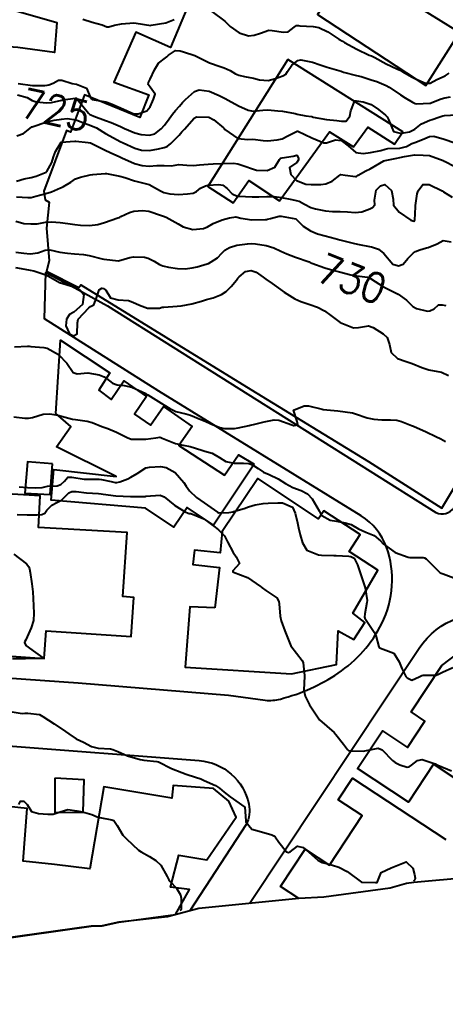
# Model space of a CAD drawing. Header units: metres. Extents: x 307586 to 320046, y 7427249 to 7434250.
# Drawn here: x 309770.6 to 309828.4, y 7432321.7 to 7432455.7 of the extents above; entities that cross this region are included whole.
import ezdxf
from ezdxf.enums import TextEntityAlignment as Align

# ---------------------------------------------------------------- set-up
doc = ezdxf.new("R2010")
doc.units = ezdxf.units.M
doc.header["$MEASUREMENT"] = 0
for name, color, linetype in [('Area', 45, 'Continuous'), ('Cotas', 45, 'Continuous'), ('Curvas de Nivel 1m', 11, 'Continuous'), ('Curvas de Nivel 5m', 15, 'Continuous'), ('Edificações', 30, 'Continuous'), ('Vias Primárias', 230, 'Continuous')]:
    doc.layers.add(name, color=color, linetype=linetype)
doc.styles.add('Style-STANDARD', font='STANDARD.shx')

msp = doc.modelspace()

# ---------------------------------------------------------------- linework, layer by layer
at = {"layer": 'Area'}
msp.add_polyline3d([(309831.64, 7432339.16, 735.47), (309824.13, 7432338.49, 739.98), (309823.12, 7432338.32, 740.51), (309820.92, 7432337.72, 740.98), (309811.92, 7432336.48, 739.98), (309808.51, 7432336.31, 739.2), (309794.93, 7432334.94, 739.12), (309790.66, 7432333.83, 739.94), (309784.06, 7432333.08, 744.12), (309781.82, 7432332.61, 744.65), (309780.31, 7432332.54, 744.98), (309763.16, 7432330.15, 737.8)], dxfattribs=at)
at = {"layer": 'Curvas de Nivel 1m', "flags": 128}
for points, elevation in [([(309796.7, 7432456.78), (309798.45, 7432455.47), (309798.81, 7432455.12), (309799.19, 7432454.75), (309800.43, 7432453.87), (309801.66, 7432453.49), (309802.43, 7432453.56), (309803.29, 7432453.84), (309804.44, 7432454.23), (309804.89, 7432454.22), (309806.43, 7432453.96), (309807.05, 7432454.04), (309807.87, 7432454.65), (309808.2, 7432454.88), (309808.45, 7432454.88), (309808.66, 7432454.85), (309810.44, 7432454.74), (309811.24, 7432454.6), (309812.43, 7432454), (309813.95, 7432453.03), (309814.42, 7432452.74), (309814.71, 7432452.56), (309816.4, 7432451.66), (309818.06, 7432450.86), (309818.4, 7432450.74), (309818.56, 7432450.68), (309818.83, 7432450.51), (309820.38, 7432449.69), (309821.84, 7432449), (309822.37, 7432448.75), (309822.86, 7432448.46), (309823.82, 7432447.91), (309824.35, 7432447.64), (309825.72, 7432447.06), (309826.35, 7432447.05), (309827.24, 7432447.53), (309828.36, 7432448.03), (309828.94, 7432448.39)], 723), ([(309779.19, 7432455.73), (309780.45, 7432455.34), (309781.83, 7432454.96), (309782.44, 7432454.7), (309782.71, 7432454.68), (309783.48, 7432454.93), (309784.44, 7432455.09), (309786.12, 7432455.22), (309786.45, 7432455.21), (309788.42, 7432454.9), (309788.44, 7432454.9), (309788.47, 7432454.91), (309790.45, 7432455.26), (309791.6, 7432455.69)], 723), ([(309770.42, 7432447.01), (309772.34, 7432446.71), (309774.04, 7432446.74), (309774.34, 7432446.76), (309774.58, 7432446.8), (309775.16, 7432447.03), (309775.9, 7432447.47), (309776.35, 7432447.45), (309777.74, 7432447.01), (309778.34, 7432446.9), (309779.7, 7432446.35), (309780.28, 7432444.97), (309780.32, 7432444.9), (309780.45, 7432444.84), (309782.32, 7432444.51), (309782.96, 7432444.29), (309784.3, 7432443.68), (309786.12, 7432442.9), (309786.29, 7432442.87), (309786.33, 7432442.87), (309786.7, 7432442.9), (309787.88, 7432443.3), (309788.31, 7432443.82), (309788.64, 7432444.56), (309788.79, 7432444.87), (309789.02, 7432445.56), (309788.34, 7432446.51), (309788.08, 7432446.88), (309788.1, 7432447.13), (309788.35, 7432447.57), (309788.91, 7432448.87), (309789.47, 7432449.77), (309790.39, 7432450.48), (309790.6, 7432450.64), (309790.82, 7432450.85), (309791.78, 7432451.46), (309792.4, 7432451.43), (309792.86, 7432451.29), (309794.39, 7432450.8), (309796.38, 7432449.8), (309797.83, 7432449.31), (309798.37, 7432449.13), (309799.18, 7432448.75), (309799.93, 7432448.31), (309800.36, 7432448.12), (309801.12, 7432447.96), (309802.35, 7432447.72), (309803.16, 7432447.51), (309804.35, 7432447.42), (309805.35, 7432447.67), (309806.36, 7432448.06), (309806.73, 7432448.29), (309806.99, 7432448.65), (309807.55, 7432449.47), (309808.39, 7432450.14), (309808.79, 7432450.23), (309810.38, 7432449.91), (309811.43, 7432449.55), (309812.37, 7432449.21), (309814.26, 7432448.67), (309814.36, 7432448.64), (309814.59, 7432448.56), (309816.36, 7432448.09), (309816.96, 7432447.93), (309818.35, 7432447.52), (309819.09, 7432447.25), (309820.35, 7432446.73), (309820.76, 7432446.49), (309822.33, 7432445.44), (309822.94, 7432445.07), (309823.95, 7432444.45), (309824.32, 7432444.27), (309824.51, 7432444.25), (309826.32, 7432444.34), (309826.39, 7432444.35), (309826.56, 7432444.42), (309827.82, 7432444.91), (309828.33, 7432445.07), (309829.12, 7432445.17)], 724), ([(309770.25, 7432439.87), (309771.13, 7432440.22), (309772.2, 7432441.07), (309772.24, 7432441.11), (309772.27, 7432441.11), (309772.33, 7432441.13), (309774.28, 7432441.78), (309775.28, 7432442.03), (309776.28, 7432442.17), (309777.06, 7432442.24), (309778.28, 7432442.08), (309779.04, 7432441.75), (309780.28, 7432441.29), (309781.04, 7432440.96), (309782.26, 7432440.21), (309783.84, 7432439.33), (309784.25, 7432439.13), (309784.66, 7432438.92), (309786.24, 7432438.21), (309787.16, 7432437.96), (309788.23, 7432437.91), (309789.48, 7432438.11), (309790.24, 7432438.3), (309790.62, 7432438.46), (309791.12, 7432438.84), (309791.69, 7432439.4), (309792.26, 7432440), (309792.65, 7432440.44), (309792.97, 7432440.82), (309794.29, 7432442.29), (309794.61, 7432442.47), (309796.29, 7432442.41), (309796.98, 7432442.07), (309798.28, 7432440.99), (309798.38, 7432440.87), (309798.48, 7432440.76), (309800.25, 7432439.51), (309801.58, 7432439.39), (309802.25, 7432439.46), (309803.68, 7432439.26), (309804.25, 7432439.23), (309805.58, 7432439.34), (309806.26, 7432439.47), (309807.04, 7432439.87), (309808.27, 7432440.51), (309808.39, 7432440.51), (309810.26, 7432439.63), (309811.9, 7432438.95), (309812.25, 7432438.94), (309813.49, 7432439.33), (309814.25, 7432439.28), (309815.21, 7432438.55), (309816.23, 7432437.65), (309817.25, 7432437.51), (309818.23, 7432437.65), (309819.65, 7432437.91), (309820.24, 7432438.1), (309820.58, 7432438.15), (309822.24, 7432438.2), (309823.14, 7432438.46), (309823.86, 7432438.83), (309824.25, 7432438.97), (309825.3, 7432439.39), (309826.26, 7432439.81), (309826.83, 7432439.85), (309828.26, 7432439.45), (309829.67, 7432438.96)], 726), ([(309770.18, 7432433.72), (309771.23, 7432434.04), (309772.19, 7432434.25), (309772.83, 7432434.43), (309774.2, 7432434.95), (309774.26, 7432434.99), (309774.31, 7432435.04), (309774.96, 7432436.29), (309775.22, 7432437.03), (309775.48, 7432437.78), (309776.24, 7432439.02), (309778.08, 7432439.16), (309778.25, 7432439.16), (309779.92, 7432438.97), (309780.21, 7432438.94), (309780.24, 7432438.93), (309780.3, 7432438.91), (309782.23, 7432437.95), (309782.91, 7432437.62), (309784.22, 7432437.03), (309784.47, 7432436.92), (309786.22, 7432436.12), (309787.26, 7432435.84), (309788.21, 7432435.79), (309789.23, 7432435.88), (309790.21, 7432435.86), (309791.23, 7432435.82), (309792.21, 7432436.02), (309793.3, 7432435.9), (309794.21, 7432435.86), (309795.04, 7432435.96), (309796.22, 7432436.05), (309796.9, 7432436.09), (309798.22, 7432436.14), (309799.64, 7432436.16), (309800.22, 7432436.07), (309801.16, 7432435.77), (309802.21, 7432435.4), (309802.76, 7432435.25), (309804.21, 7432435.19), (309805.26, 7432435.62), (309805.88, 7432436.66), (309806.03, 7432436.86), (309806.23, 7432436.91), (309807.74, 7432437.13), (309808.23, 7432437.25), (309808.47, 7432436.88), (309808.45, 7432436.64), (309808.22, 7432436.26), (309807.25, 7432435.61), (309807.43, 7432434.65), (309808.19, 7432433.82), (309809.47, 7432433.33), (309810.18, 7432433.28), (309811.48, 7432433.3), (309812.18, 7432433.37), (309813.05, 7432433.72), (309814.06, 7432434.56), (309814.2, 7432434.64), (309814.8, 7432434.55), (309816.2, 7432434.35), (309816.35, 7432434.39), (309816.58, 7432434.54), (309817.61, 7432435.12), (309818.21, 7432435.43), (309820.05, 7432436.49), (309820.22, 7432436.56), (309821.83, 7432436.87), (309822.23, 7432436.94), (309822.87, 7432437.1), (309824.23, 7432437.29), (309825.38, 7432437.28), (309826.23, 7432437.23), (309828.09, 7432436.53), (309828.22, 7432436.46), (309828.27, 7432436.44), (309828.37, 7432436.4), (309829.62, 7432435.78)], 727), ([(309770.16, 7432431.61), (309771.73, 7432431.5), (309772.16, 7432431.51), (309772.8, 7432431.7), (309774.16, 7432432.04), (309774.92, 7432432.28), (309776.17, 7432432.83), (309776.3, 7432432.89), (309776.57, 7432433.02), (309777.57, 7432433.62), (309778.19, 7432434.03), (309778.88, 7432434.3), (309780.2, 7432434.58), (309780.53, 7432434.64), (309782.2, 7432434.78), (309782.38, 7432434.77), (309784.2, 7432434.43), (309784.88, 7432434.22), (309786.19, 7432433.78), (309787.65, 7432433.42), (309788.18, 7432433.26), (309788.94, 7432432.87), (309789.71, 7432432.4), (309790.17, 7432432.21), (309791.01, 7432432), (309792.16, 7432431.93), (309793.38, 7432432.03), (309794.17, 7432432.1), (309794.61, 7432432.35), (309795.16, 7432432.79), (309795.84, 7432433.12), (309796.18, 7432433.18), (309797.67, 7432433.27), (309798.18, 7432433.19), (309798.77, 7432432.75), (309799.44, 7432432.01), (309800.16, 7432431.7), (309801.25, 7432431.63), (309802.16, 7432431.6), (309803.06, 7432431.6), (309804.16, 7432431.67), (309805.16, 7432431.67), (309806.16, 7432431.53), (309807.58, 7432431.23), (309808.16, 7432431.12), (309808.54, 7432431.02), (309809.29, 7432430.62), (309810.15, 7432430.16), (309810.78, 7432429.96), (309812.14, 7432429.7), (309813.1, 7432429.62), (309814.14, 7432429.63), (309815.11, 7432429.57), (309816.14, 7432429.5), (309817.08, 7432429.59), (309818.14, 7432429.98), (309818.5, 7432430.17), (309818.85, 7432430.51), (309818.79, 7432431.14), (309819.01, 7432432.51), (309819.58, 7432433.1), (309820.18, 7432433.27), (309821.11, 7432432.48), (309821.34, 7432431.3), (309821.35, 7432430.48), (309822.14, 7432429.53), (309823.74, 7432428.45), (309824.01, 7432428.33), (309824.12, 7432428.32), (309824.21, 7432428.35), (309824.24, 7432428.44), (309824.35, 7432430.24), (309824.37, 7432430.44), (309824.6, 7432432), (309824.73, 7432432.43), (309825.35, 7432433.26), (309826.19, 7432433.26), (309827.96, 7432432.4), (309828.17, 7432432.27), (309829.32, 7432431.54)], 728), ([(309770.11, 7432428.3), (309771.19, 7432428), (309772.11, 7432427.92), (309773.01, 7432427.95), (309774.11, 7432428.15), (309774.93, 7432428.22), (309776.11, 7432428.13), (309777.14, 7432427.98), (309778.11, 7432427.83), (309778.87, 7432427.75), (309780.11, 7432427.71), (309781.21, 7432427.86), (309782.11, 7432428.13), (309783.96, 7432428.76), (309784.12, 7432428.81), (309784.2, 7432428.85), (309784.33, 7432428.92), (309785.54, 7432429.5), (309786.13, 7432429.64), (309787.3, 7432429.73), (309788.13, 7432429.64), (309789.89, 7432429.09), (309790.13, 7432429), (309790.5, 7432428.85), (309792.11, 7432427.93), (309792.83, 7432427.54), (309794.11, 7432427.18), (309795.59, 7432427.31), (309796.11, 7432427.53), (309796.9, 7432427.99), (309798.12, 7432428.5), (309799.11, 7432428.75), (309799.98, 7432428.88), (309800.12, 7432428.86), (309800.66, 7432428.72), (309802.12, 7432428.49), (309803.98, 7432428.54), (309804.12, 7432428.54), (309804.24, 7432428.56), (309804.66, 7432428.67), (309805.83, 7432428.96), (309806.13, 7432428.97), (309808.12, 7432428.64), (309809.11, 7432427.62), (309810.11, 7432426.97), (309811.03, 7432426.6), (309812.1, 7432426.29), (309813.46, 7432425.94), (309814.09, 7432425.76), (309815.16, 7432425.48), (309816.09, 7432425.29), (309816.71, 7432425.15), (309818.09, 7432424.87), (309818.38, 7432424.81), (309819.35, 7432424.5), (309820.07, 7432423.91), (309821.29, 7432422.48), (309822.05, 7432422.25), (309822.69, 7432422.46), (309823.29, 7432423.22), (309824.08, 7432424.01), (309824.34, 7432424.18), (309824.96, 7432424.43), (309825.84, 7432424.67), (309826.09, 7432424.71), (309827.28, 7432425.22), (309828.1, 7432425.68), (309829.21, 7432425.5)], 729), ([(309770.04, 7432422.02), (309771.33, 7432421.79), (309772.04, 7432421.66), (309772.55, 7432421.57), (309774.03, 7432421.08), (309774.13, 7432421.04), (309776.02, 7432419.97), (309777.52, 7432419.5), (309778.01, 7432419.36), (309778.77, 7432418.99), (309779.33, 7432418.32), (309779.15, 7432416.98), (309777.97, 7432415.93), (309777.36, 7432415.61), (309776.98, 7432415.01), (309776.89, 7432414.07), (309777.36, 7432413.01), (309777.93, 7432412.74), (309778.43, 7432412.99), (309778.46, 7432414.49), (309778.56, 7432414.99), (309779.98, 7432416.53), (309780.25, 7432416.7), (309780.69, 7432416.96), (309781.06, 7432417.89), (309781.39, 7432418.96), (309781.78, 7432419.18), (309782.01, 7432419.14), (309782.31, 7432418.95), (309782.96, 7432417.9), (309783.99, 7432417.63), (309785.38, 7432417.51), (309785.99, 7432417.31), (309786.89, 7432416.89), (309787.98, 7432416.5), (309789.61, 7432416.49), (309789.98, 7432416.6), (309790.19, 7432416.64), (309791.98, 7432416.76), (309792.56, 7432416.82), (309793.99, 7432417.09), (309795.32, 7432417.45), (309795.99, 7432417.65), (309796.87, 7432417.9), (309798, 7432418.34), (309798.64, 7432418.75), (309799.34, 7432419.42), (309800.03, 7432420.31), (309800.22, 7432420.54), (309800.39, 7432420.73), (309801.29, 7432421.46), (309802.04, 7432421.61), (309802.7, 7432421.36), (309803.65, 7432420.69), (309804.03, 7432420.41), (309804.87, 7432419.82), (309806.01, 7432419.03), (309806.54, 7432418.65), (309807.99, 7432417.76), (309808.77, 7432417.41), (309809.99, 7432416.99), (309811.04, 7432416.6), (309811.98, 7432416.11), (309812.87, 7432415.47), (309813.96, 7432414.67), (309814.13, 7432414.56), (309815.95, 7432413.81), (309816.6, 7432413.88), (309817.96, 7432414.09), (309818.61, 7432413.86), (309819.94, 7432412.99), (309820.49, 7432412.48), (309820.83, 7432411.57), (309821.05, 7432410.48), (309821.9, 7432409.65), (309823.1, 7432409.25), (309823.89, 7432408.97), (309825.21, 7432408.43), (309825.88, 7432408.2), (309826.18, 7432408.11), (309827.88, 7432407.79), (309828.84, 7432407.36)], 731), ([(309769.91, 7432411.24), (309771.67, 7432411.32), (309771.92, 7432411.32), (309772.15, 7432411.3), (309773.91, 7432411.13), (309774.35, 7432411.04), (309775.9, 7432410.17), (309777.03, 7432409.01), (309777.87, 7432407.75), (309778.44, 7432407.57), (309779.87, 7432407.71), (309781.4, 7432407.43), (309781.87, 7432407.26), (309782.08, 7432407.16), (309782.39, 7432406.94), (309783.22, 7432406.29), (309783.85, 7432406.05), (309784.78, 7432405.98), (309785.85, 7432405.74), (309787.73, 7432404.88), (309787.84, 7432404.82), (309788.01, 7432404.71), (309789.82, 7432403.57), (309791.01, 7432402.84), (309791.81, 7432402.46), (309793.15, 7432402.15), (309793.8, 7432401.96), (309795.23, 7432401.36), (309795.8, 7432401.15), (309796.57, 7432400.77), (309797.79, 7432400.28), (309798.4, 7432400.13), (309799.78, 7432400.16), (309800.29, 7432400.22), (309801.79, 7432400.54), (309801.92, 7432400.58), (309802.34, 7432400.7), (309803.8, 7432401.06), (309805.15, 7432401.32), (309805.8, 7432401.26), (309807.57, 7432400.64), (309807.79, 7432400.56), (309807.89, 7432400.54), (309808.38, 7432400.63), (309808.27, 7432401.11), (309807.81, 7432402.64), (309809.23, 7432403.21), (309809.82, 7432403.2), (309811.66, 7432402.75), (309811.81, 7432402.72), (309813.81, 7432402.56), (309815.81, 7432402.26), (309816.19, 7432402.15), (309817.8, 7432401.6), (309818.7, 7432401.41), (309819.8, 7432401.33), (309820.96, 7432401.32), (309821.8, 7432401.26), (309822.44, 7432401.1), (309823.79, 7432400.56), (309824.08, 7432400.44), (309825.78, 7432399.69), (309827.12, 7432399.06), (309827.77, 7432398.73), (309828.42, 7432398.39)], 732), ([(309769.8, 7432401.73), (309771.33, 7432401.55), (309771.8, 7432401.53), (309772.37, 7432401.64), (309773.8, 7432402.07), (309774.71, 7432402.13), (309775.8, 7432401.94), (309777.27, 7432401.53), (309777.8, 7432401.42), (309778.17, 7432401.37), (309779.79, 7432401.14), (309780.45, 7432400.96), (309781.78, 7432400.42), (309782.6, 7432400.12), (309783.77, 7432399.64), (309785.21, 7432398.91), (309785.76, 7432398.7), (309785.97, 7432398.69), (309787.76, 7432398.71), (309789.12, 7432398.86), (309789.65, 7432398.97), (309789.76, 7432398.94), (309789.94, 7432398.85), (309791.76, 7432398.09), (309792.82, 7432397.88), (309793.75, 7432397.7), (309795.33, 7432397.2), (309795.75, 7432397.08), (309796.73, 7432396.77), (309797.74, 7432396.2), (309798.62, 7432395.64), (309799.73, 7432395.43), (309801, 7432395.44), (309801.73, 7432395.38), (309802.24, 7432395.21), (309802.97, 7432394.69), (309803.72, 7432394.23), (309804.5, 7432393.88), (309805.7, 7432393.31), (309806.71, 7432392.65), (309807.69, 7432392.14), (309808.81, 7432391.74), (309809.68, 7432391.25), (309810.32, 7432390.6), (309811.27, 7432388.97), (309811.45, 7432388.59), (309811.64, 7432388.31), (309812.78, 7432387.71), (309813.63, 7432387.54), (309814.82, 7432387.35), (309815.63, 7432387.09), (309816.62, 7432386.53), (309817.62, 7432386.07), (309818.74, 7432385.63), (309819.61, 7432384.88), (309819.94, 7432384.49), (309821.59, 7432383.32), (309823.35, 7432382.66), (309823.58, 7432382.64), (309825.4, 7432382.6), (309825.57, 7432382.56), (309825.81, 7432382.42), (309827.56, 7432380.66), (309827.7, 7432380.55), (309828.09, 7432380.39), (309829.55, 7432379.85)], 733), ([(309770.55, 7432392.22), (309771.68, 7432392.14), (309772.71, 7432392.08), (309773.68, 7432392.13), (309774.39, 7432392.33), (309775.69, 7432392.36), (309776.18, 7432392.53), (309776.69, 7432393.01), (309777.17, 7432393.53), (309777.7, 7432393.53), (309779.39, 7432393.28), (309779.7, 7432393.27), (309781.39, 7432393.27), (309781.7, 7432393.23), (309783.05, 7432392.93), (309783.58, 7432392.81), (309783.69, 7432392.8), (309783.81, 7432392.8), (309784.22, 7432392.91), (309785.29, 7432393.31), (309785.7, 7432393.51), (309786.57, 7432394.03), (309787.72, 7432394.79), (309787.79, 7432394.81), (309788.23, 7432394.87), (309789.72, 7432394.97), (309790.52, 7432394.84), (309791.71, 7432394.15), (309792.88, 7432392.81), (309793.21, 7432392.33), (309793.68, 7432391.66), (309794.6, 7432390.79), (309795.66, 7432390.06), (309797.49, 7432388.76), (309797.64, 7432388.7), (309799, 7432388.74), (309799.55, 7432388.83), (309799.64, 7432388.85), (309801.07, 7432389.29), (309801.66, 7432389.52), (309802.58, 7432389.77), (309803.66, 7432389.94), (309804.35, 7432389.99), (309805.66, 7432390.03), (309806.28, 7432390.03), (309807.65, 7432389.44), (309808, 7432388.63), (309808.33, 7432387.33), (309808.49, 7432386.63), (309808.69, 7432385.7), (309808.99, 7432384.62), (309809.59, 7432383.61), (309811.19, 7432382.98), (309811.58, 7432382.95), (309813.25, 7432382.89), (309813.58, 7432382.88), (309815.32, 7432382.79), (309815.58, 7432382.76), (309816.03, 7432382.54), (309816.48, 7432381.61), (309816.83, 7432380.53), (309817.52, 7432378.52), (309817.77, 7432376.78), (309817.76, 7432376.52), (309817.49, 7432374.95), (309817.44, 7432374.52), (309817.48, 7432374.4), (309818.76, 7432372.5), (309818.97, 7432372.02), (309819.37, 7432370.49), (309819.43, 7432370.4), (309819.61, 7432370.3), (309821.42, 7432369.62), (309822.14, 7432368.46), (309822.48, 7432367.54), (309823.05, 7432366.44), (309823.23, 7432366.29), (309823.38, 7432366.19), (309823.85, 7432365.96), (309824.87, 7432366.43), (309825.2, 7432366.6), (309825.39, 7432366.64), (309827.14, 7432366.65), (309827.39, 7432366.71), (309828.03, 7432367.03), (309829.4, 7432367.68)], 734), ([(309769.81, 7432383.09), (309771.56, 7432381.75), (309771.85, 7432381.36), (309771.95, 7432381.06), (309772.02, 7432380.59), (309772.25, 7432379.06), (309772.4, 7432377.95), (309772.46, 7432377.06), (309772.5, 7432376.06), (309772.55, 7432375.05), (309772.47, 7432374.06), (309772.18, 7432373.06), (309771.44, 7432371.42), (309771.32, 7432371.19), (309771.29, 7432371.07), (309771.43, 7432370.66), (309772.74, 7432369.72), (309773.41, 7432369.28), (309773.69, 7432369.04), (309773.53, 7432368.91), (309773.4, 7432368.89), (309773.23, 7432368.88), (309771.4, 7432368.85), (309769.64, 7432368.85)], 736), ([(309769.32, 7432361.71), (309770.95, 7432361.44), (309771.32, 7432361.47), (309771.72, 7432361.46), (309773.32, 7432361.28), (309773.76, 7432361.04), (309775.3, 7432360.02), (309776.83, 7432359), (309777.28, 7432358.65), (309778.28, 7432357.99), (309779.27, 7432357.54), (309780.37, 7432356.96), (309781.26, 7432356.71), (309782.94, 7432356.61), (309783.26, 7432356.54), (309783.92, 7432356.25), (309785.25, 7432355.69), (309786.95, 7432355.18), (309787.25, 7432355.12), (309787.46, 7432355.09), (309789.24, 7432354.92), (309789.47, 7432354.85), (309791.23, 7432353.96), (309792.61, 7432353.42), (309793.22, 7432353.2), (309794.5, 7432352.79), (309795.21, 7432352.54), (309795.64, 7432352.35), (309797.2, 7432351.65), (309797.75, 7432351.3), (309798.39, 7432350.74), (309799.18, 7432350.12), (309801.16, 7432348.71), (309801.3, 7432346.87), (309801.33, 7432346.71), (309802.14, 7432345.7), (309803.13, 7432345.45), (309804.86, 7432344.93), (309805.12, 7432344.8), (309805.3, 7432344.66), (309805.82, 7432343.94), (309806.83, 7432342.64), (309807.09, 7432342.54), (309807.35, 7432342.64), (309808.32, 7432343.41), (309809.1, 7432343.22), (309809.87, 7432342.6), (309811.08, 7432341.5), (309811.69, 7432341.19), (309813.08, 7432340.85), (309813.93, 7432340.55), (309815.06, 7432339.95), (309817.04, 7432338.52), (309818.94, 7432338.47), (309819.15, 7432338.49), (309819.7, 7432339.84), (309821.07, 7432340.47), (309823.08, 7432341.3), (309823.99, 7432340.43), (309824.2, 7432339.56), (309824.31, 7432339.06), (309824.24, 7432338.82), (309824.14, 7432338.7), (309824.15, 7432338.65)], 736), ([(309770.52, 7432349.08), (309770.73, 7432349.51), (309771.17, 7432349.53), (309771.62, 7432349.06), (309772.23, 7432348.13), (309773.15, 7432347.84), (309774.43, 7432347.75), (309775.15, 7432347.76), (309776.1, 7432348.06), (309777.16, 7432348.37), (309778.36, 7432348.19), (309779.15, 7432348.06), (309780.4, 7432347.71), (309781.15, 7432347.41), (309781.51, 7432347.31), (309783.14, 7432347), (309783.38, 7432346.92), (309783.84, 7432346.2), (309784.63, 7432344.9), (309785.12, 7432344.41), (309786.76, 7432342.88), (309787.09, 7432342.65), (309788.22, 7432342), (309789.08, 7432341.48), (309789.79, 7432340.84), (309790.62, 7432339.27), (309790.87, 7432338.83), (309791.04, 7432338.63), (309791.91, 7432337.7), (309792.45, 7432336.81), (309792.56, 7432336.35), (309792.54, 7432334.81), (309792.35, 7432334.68)], 737)]:
    msp.add_lwpolyline(points, dxfattribs=dict(at, elevation=elevation))
at = {"layer": 'Curvas de Nivel 5m', "flags": 128}
for points, elevation in [([(309770.33, 7432445.44), (309771.62, 7432445.08), (309772.32, 7432444.67), (309772.84, 7432444.53), (309774.31, 7432444.38), (309774.94, 7432444.41), (309776.32, 7432444.75), (309776.54, 7432444.79), (309778.15, 7432445), (309778.3, 7432445.02), (309778.32, 7432445.02), (309778.44, 7432444.88), (309779.94, 7432442.98), (309780.13, 7432442.81), (309780.29, 7432442.73), (309780.68, 7432442.58), (309782.28, 7432441.98), (309783.04, 7432441.7), (309784.28, 7432441.18), (309784.83, 7432440.91), (309786.26, 7432440.28), (309787.09, 7432440.06), (309788.26, 7432439.99), (309788.95, 7432440.18), (309789.84, 7432440.86), (309790.28, 7432441.36), (309790.91, 7432442.22), (309791.37, 7432442.84), (309791.79, 7432443.35), (309792.31, 7432443.94), (309792.74, 7432444.4), (309793.12, 7432444.82), (309794.33, 7432445.9), (309794.98, 7432446.15), (309796.33, 7432445.97), (309797.7, 7432445.39), (309798.33, 7432445.06), (309798.53, 7432444.96), (309798.92, 7432444.75), (309800.31, 7432443.98), (309801.63, 7432443.39), (309802.3, 7432443.25), (309803.62, 7432443.37), (309804.3, 7432443.42), (309805.66, 7432443.31), (309806.3, 7432443.23), (309808.02, 7432442.92), (309808.3, 7432442.85), (309809.45, 7432442.62), (309810.21, 7432442.53), (309810.29, 7432442.5), (309810.47, 7432442.42), (309812.29, 7432442.12), (309813.68, 7432441.96), (309814.29, 7432441.89), (309814.94, 7432441.9), (309815.44, 7432442.55), (309815.57, 7432443.28), (309816.05, 7432444.54), (309816.22, 7432444.65), (309816.32, 7432444.66), (309817.25, 7432444.53), (309818.32, 7432444.14), (309819.32, 7432443.49), (309820.3, 7432442.7), (309820.51, 7432442.49), (309820.67, 7432442.1), (309821.37, 7432440.48), (309822.27, 7432440.25), (309822.47, 7432440.27), (309823.54, 7432440.45), (309824.28, 7432440.79), (309825.17, 7432441.54), (309826.29, 7432442.02), (309826.61, 7432442.09), (309827.53, 7432442.41), (309828.08, 7432442.61), (309828.3, 7432442.66), (309829.94, 7432442.73)], 725), ([(309770.07, 7432424.11), (309771.19, 7432423.95), (309772.06, 7432423.87), (309773.1, 7432424.02), (309774.07, 7432424.36), (309774.72, 7432424.39), (309776.07, 7432424.1), (309777.12, 7432423.96), (309778.07, 7432423.87), (309779.27, 7432423.78), (309780.06, 7432423.66), (309781.81, 7432423.2), (309782.06, 7432423.14), (309784.05, 7432422.92), (309785.59, 7432423.38), (309786.06, 7432423.45), (309787.54, 7432423.4), (309788.06, 7432423.28), (309788.87, 7432422.87), (309789.6, 7432422.41), (309790.05, 7432422.22), (309790.82, 7432422.07), (309792.04, 7432421.88), (309793.07, 7432421.84), (309794.04, 7432421.95), (309794.73, 7432422.11), (309796.05, 7432422.49), (309796.26, 7432422.57), (309796.63, 7432422.77), (309797.49, 7432423.33), (309798.07, 7432423.96), (309798.45, 7432424.38), (309799.1, 7432424.74), (309800.09, 7432425.02), (309801.56, 7432425.24), (309802.09, 7432425.26), (309802.61, 7432425.23), (309804.09, 7432425), (309805.13, 7432424.67), (309806.08, 7432424.21), (309806.87, 7432423.85), (309808.06, 7432423.43), (309809.9, 7432422.77), (309810.05, 7432422.71), (309810.3, 7432422.61), (309812.05, 7432421.98), (309813.13, 7432421.66), (309814.04, 7432421.41), (309815.57, 7432421.01), (309816.04, 7432420.93), (309817.85, 7432420.7), (309818.03, 7432420.64), (309818.11, 7432420.6), (309818.24, 7432420.52), (309820.02, 7432419.37), (309821.82, 7432418.47), (309822, 7432418.38), (309823.11, 7432417.57), (309823.99, 7432416.7), (309824.5, 7432416.43), (309825.98, 7432416.09), (309826.29, 7432416.11), (309826.89, 7432416.41), (309827.46, 7432416.93), (309827.99, 7432416.95), (309828.45, 7432416.85)], 730), ([(309770.26, 7432388.46), (309771.64, 7432388.43), (309772.99, 7432388.4), (309773.64, 7432388.44), (309774.03, 7432388.65), (309774.28, 7432389.03), (309774.96, 7432389.72), (309775.66, 7432390.08), (309776.28, 7432390.4), (309776.86, 7432391.01), (309777.28, 7432391.41), (309777.68, 7432391.59), (309778.28, 7432391.59), (309779.68, 7432391.41), (309781.32, 7432391.31), (309781.68, 7432391.28), (309781.97, 7432391.24), (309783.67, 7432391), (309785.67, 7432390.9), (309787.64, 7432390.91), (309787.67, 7432390.91), (309787.72, 7432390.93), (309789.68, 7432391.08), (309790.22, 7432390.84), (309791.66, 7432389.69), (309793.06, 7432388.81), (309793.48, 7432388.64), (309793.64, 7432388.61), (309793.86, 7432388.58), (309795.63, 7432387.86), (309797.16, 7432386.76), (309797.62, 7432386.37), (309798.4, 7432385.54), (309798.81, 7432384.74), (309799.58, 7432383.31), (309800.02, 7432382.73), (309800.48, 7432381.8), (309799.55, 7432380.8), (309799.53, 7432380.73), (309799.55, 7432380.69), (309799.64, 7432380.64), (309801.54, 7432379.89), (309803.32, 7432378.68), (309803.43, 7432378.59), (309803.52, 7432378.52), (309804.03, 7432378.16), (309805.51, 7432377.16), (309805.78, 7432376.66), (309805.83, 7432376.33), (309805.98, 7432374.66), (309806.13, 7432374), (309806.59, 7432372.65), (309807.43, 7432370.64), (309808.98, 7432368.62), (309809.1, 7432368.32), (309809.27, 7432366.61), (309809.27, 7432366.5), (309809.21, 7432364.61), (309809.35, 7432363.79), (309809.96, 7432362.6), (309811.31, 7432360.59), (309813.29, 7432358.86), (309813.55, 7432358.56), (309814.57, 7432357.25), (309815.12, 7432356.54), (309815.26, 7432356.41), (309815.42, 7432356.38), (309817.26, 7432356.32), (309818.15, 7432356.51), (309819.27, 7432356.72), (309819.83, 7432356.48), (309821.25, 7432355.07), (309821.57, 7432354.79), (309822.21, 7432354.46), (309823.24, 7432354.14), (309823.48, 7432354.2), (309823.79, 7432354.43), (309824.61, 7432355.06), (309825.25, 7432355.19), (309827.04, 7432354.61), (309827.24, 7432354.48), (309827.29, 7432354.45), (309827.39, 7432354.4), (309829.23, 7432353.63)], 735)]:
    msp.add_lwpolyline(points, dxfattribs=dict(at, elevation=elevation))
at = {"layer": 'Edificações'}
for points in [[(309818.4, 7432467.32), (309814.48, 7432461.29), (309809.91, 7432464.09), (309810.75, 7432465.39), (309808.79, 7432466.7), (309803.1, 7432458.77), (309812.53, 7432458.68), (309811.03, 7432456.35), (309825.77, 7432446.75), (309830.34, 7432453.93), (309823.81, 7432457.94), (309826.61, 7432462.22)], [(309807.02, 7432450.27), (309796.16, 7432433.01), (309799.6, 7432430.78), (309801.73, 7432433.84), (309805.91, 7432431.06), (309812.69, 7432440.43), (309815.94, 7432438.39), (309817.89, 7432441.08), (309821.51, 7432438.76), (309822.62, 7432440.43)], [(309802.47, 7432395.28), (309796.94, 7432386.99), (309793.33, 7432389.4), (309791.56, 7432386.74), (309787.71, 7432389.3), (309774.88, 7432390.39), (309775.24, 7432394.57), (309783.73, 7432393.63), (309775.6, 7432397.66), (309777.57, 7432400.43), (309775.51, 7432402.17), (309776.15, 7432412.13), (309782.86, 7432407.71), (309781.36, 7432405.34), (309783.02, 7432404.07), (309784.76, 7432406.6), (309787.84, 7432404.47), (309786.19, 7432402.09), (309788.36, 7432400.59), (309790.12, 7432403.14), (309794.04, 7432400.43), (309792.22, 7432397.81), (309798.44, 7432393.8), (309800.33, 7432396.56)], [(309775.06, 7432395.36), (309771.67, 7432395.61), (309771.32, 7432391.37), (309774.76, 7432391.17)], [(309797.1, 7432375.77), (309793.7, 7432375.92), (309793.07, 7432367.71), (309807.53, 7432366.84), (309813.61, 7432368.1), (309813.85, 7432372.68), (309815.98, 7432371.5), (309817.48, 7432373.79), (309815.83, 7432375.05), (309819.22, 7432380.9), (309815.35, 7432383.42), (309816.86, 7432385.73), (309811.91, 7432388.96), (309811.17, 7432387.86), (309802.94, 7432393.36), (309798.12, 7432386.16), (309797.82, 7432383.26), (309794.35, 7432383.63), (309794.14, 7432381.65), (309797.73, 7432381.27)], [(309761.01, 7432349.66), (309760.53, 7432344.1), (309763.41, 7432343.85), (309762.45, 7432332.71), (309767.48, 7432332.28), (309767.16, 7432330.71), (309780.31, 7432332.54), (309781.82, 7432332.61), (309784.06, 7432333.08), (309791.75, 7432334.11), (309793.69, 7432337.51), (309791.1, 7432337.84), (309792.23, 7432342.19), (309796.03, 7432341.55), (309799.99, 7432347.36), (309799.02, 7432349.54), (309796.92, 7432351.23), (309791.43, 7432351.64), (309791.27, 7432349.94), (309782.06, 7432351.48), (309780.12, 7432340.34), (309775.36, 7432340.9), (309771.07, 7432341.39), (309771.63, 7432348.52)], [(309775.4, 7432352.66), (309775.4, 7432347.99), (309779.25, 7432348.04), (309779.35, 7432352.41)]]:
    msp.add_lwpolyline(points, close=True, dxfattribs=at)
for points in [[(309793.58, 7432457.84), (309791.09, 7432451.91), (309786.37, 7432453.95), (309783.41, 7432447.2), (309788.13, 7432445.45), (309786.93, 7432442.4), (309779.41, 7432445.45), (309777.52, 7432440.41), (309776.99, 7432440.61), (309773.9, 7432432.39), (309774.09, 7432431.22), (309774.63, 7432430.86), (309774.26, 7432427.34), (309774.62, 7432422.91), (309774.27, 7432421.52), (309778.63, 7432419.31), (309778.91, 7432419.65), (309802.01, 7432405.44), (309817.95, 7432395.65), (309827.91, 7432389.32), (309830.12, 7432392.96)], [(309765.67, 7432369.51), (309773.96, 7432368.91), (309774, 7432369.52), (309774.22, 7432372.67), (309785.74, 7432371.88), (309786.1, 7432377.2), (309784.62, 7432377.3), (309785.21, 7432386.01), (309773.17, 7432386.68), (309773.41, 7432391), (309767.28, 7432391.34)]]:
    msp.add_lwpolyline(points, dxfattribs=at)
at = {"layer": 'Edificações', "elevation": 739.2}
for points in [[(309832.69, 7432350.67), (309826.8, 7432354.56), (309823.39, 7432349.39), (309816.49, 7432353.95), (309819.86, 7432359.07), (309823.26, 7432356.82), (309825.63, 7432360.41), (309823.76, 7432361.65), (309827.92, 7432367.96), (309830.36, 7432369.82)], [(309831.64, 7432339.16), (309824.13, 7432338.49), (309823.12, 7432338.32), (309820.92, 7432337.72), (309811.92, 7432336.48), (309808.51, 7432336.31), (309806.03, 7432337.92), (309809.39, 7432343.02), (309812.68, 7432340.85), (309817.11, 7432347.57), (309813.86, 7432349.71), (309815.8, 7432352.66), (309828.48, 7432344.3)]]:
    msp.add_lwpolyline(points, dxfattribs=at)
at = {"layer": 'Vias Primárias'}
msp.add_lwpolyline([(309676.23, 7432458.09, 0.382768), (309671.66, 7432453.82), (309668.84, 7432422.2), (309666.09, 7432379.23, 0.466002), (309669.33, 7432374.37), (309673.66, 7432373.89), (309742.33, 7432368.14), (309778.55, 7432365.61), (309798.98, 7432363.91), (309803.93, 7432363.23, 0.087128), (309806.02, 7432363.4, 0.084484), (309813.85, 7432366.91, 0.129761), (309819.78, 7432373.64, 0.204142), (309820.42, 7432384.02, 0.171003), (309816.98, 7432388.27), (309789.52, 7432405.19), (309773.98, 7432415.02), (309774.18, 7432421.31), (309778.11, 7432419.25), (309782.54, 7432416.79), (309827.13, 7432388.72, 0.3704), (309829.58, 7432389.4)], format="xyb", dxfattribs=at)
msp.add_lwpolyline([(309764.27, 7432458.59), (309775.65, 7432455.29), (309775.34, 7432451.22), (309770.36, 7432451.89), (309752.46, 7432453.22), (309706.51, 7432456.06)], dxfattribs=at)
for points, elevation in [([(309801.83, 7432335.64), (309824.86, 7432370.3, -0.326057), (309836.64, 7432374.66), (309852.89, 7432364.25), (309880.94, 7432345.92)], 739.16), ([(309674.42, 7432321.67), (309676.83, 7432355.03), (309677.27, 7432358.46, -0.149336), (309678.58, 7432361.38, -0.217353), (309683.76, 7432363.71), (309703.9, 7432361.89), (309737.4, 7432359.49), (309767.84, 7432357.15), (309795, 7432355.03, -0.333433), (309801.72, 7432349.12, -0.169762), (309801.36, 7432346.34), (309793.72, 7432334.62, -1.684313)], 738.74)]:
    msp.add_lwpolyline(points, format="xyb", dxfattribs=dict(at, elevation=elevation))

# ---------------------------------------------------------------- texts
at = {"layer": 'Cotas', "style": 'Style-STANDARD'}
for s, rotation, p in [('725', 347.5599, (309775.5, 7432443.41, 725)), ('730', 338.7125, (309815.72, 7432420.46, 730))]:
    msp.add_text(s, height=4, rotation=rotation, dxfattribs=at).set_placement(p, align=Align.MIDDLE_CENTER)

doc.saveas('drawing.dxf')
